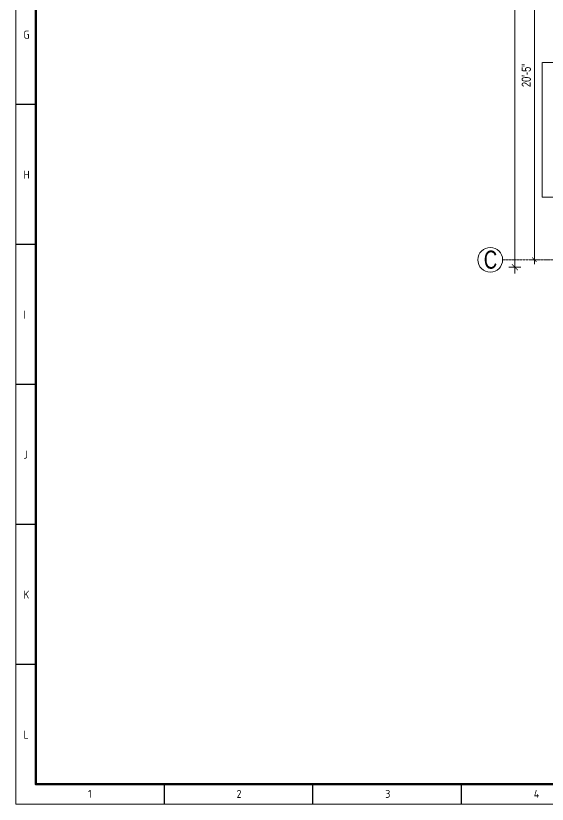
# Model space of a CAD drawing. Header units: inches. Extents: x 735 to 7643, y 526 to 1733.
# Drawn here: x 2512 to 2865, y 618 to 1141 of the extents above; entities that cross this region are included whole.
import ezdxf

# ---------------------------------------------------------------- set-up
doc = ezdxf.new("R2010")
doc.units = ezdxf.units.IN
doc.header["$MEASUREMENT"] = 0
doc.linetypes.add('DASH', pattern=[0.35, 0.25, -0.1])
doc.linetypes.add('PHANTOMX2', pattern=[5, 2.5, -0.5, 0.5, -0.5, 0.5, -0.5])
for name, color, linetype, lineweight in [('Dimension', 22, 'Continuous', 13), ('grid', 9, 'Continuous', 13), ('Grid marker', 161, 'Continuous', 15), ('Grid Text', 5, 'Continuous', 15), ('Sunshed', 5, 'Continuous', 15)]:
    doc.layers.add(name, color=color, linetype=linetype, lineweight=lineweight)
doc.styles.add('Swiss721', font='swisscl.ttf')
doc.styles.add('TEG BORDER', font='isocp.shx')
doc.dimstyles.new('DIM08', dxfattribs={"dimtxt": 8, "dimasz": 4, "dimexe": 4, "dimexo": 0, "dimgap": 3, "dimtad": 1, "dimdec": 1, "dimzin": 3, "dimdsep": 46, "dimlunit": 4, "dimtxsty": 'Swiss721', "dimblk": 'ARCHTICK', "dimcen": 0, "dimdle": 4, "dimclrd": 256, "dimclre": 256, "dimclrt": 256, "dimadec": 0, "dimazin": 0, "dimtfac": 1, "dimtdec": 1, "dimtofl": 0, "dimtmove": 0, "dimatfit": 3, "dimldrblk": 'ARCHTICK', "dimfxl": 4, "dimfxlon": 1, "dimtfill": 1, "dimtolj": 1, "dimtzin": 0, "dimlwd": 9, "dimlwe": 9, "dimarcsym": 0})

# ---------------------------------------------------------------- blocks, each defined once
blk = doc.blocks.new('TEG BORDER A2')
at = {"linetype": 'Continuous'}
for p, q in [((5, 415), (5, 5)), ((5, 5), (489, 5))]:
    blk.add_line(p, q, dxfattribs=at)
for p, q in [((0, 175), (5, 175)), ((0, 140), (5, 140)), ((0, 105), (5, 105)), ((0, 70), (5, 70)), ((0, 35), (5, 35)), ((37.12, 0), (37.12, 5)), ((74.25, 0), (74.25, 5)), ((111.38, 0), (111.38, 5))]:
    blk.add_line(p, q)
at = {"color": 5, "lineweight": 15}
blk.add_lwpolyline([(0, 420), (594, 420), (594, 0), (0, 0)], close=True, dxfattribs=at)
at = {"lineweight": 100}
blk.add_lwpolyline([(5, 415), (589, 415), (589, 5), (5, 5)], close=True, dxfattribs=at)
at = {"char_height": 2, "style": 'TEG BORDER'}
for s, insert, attachment_point in [('G', (1.91, 193.39), 1), ('H', (1.91, 158.39), 1), ('I', (1.91, 123.39), 1), ('J', (1.91, 88.39), 1), ('K', (1.91, 53.39), 1), ('L', (1.91, 18.39), 1), ('1', (18.05, 1.59), 7), ('2', (55.17, 1.59), 7), ('3', (92.3, 1.59), 7), ('4', (129.42, 1.59), 7)]:
    blk.add_mtext_dynamic_manual_height_columns(s, width=2, gutter_width=1, heights=[0], dxfattribs=dict(at, insert=insert, attachment_point=attachment_point))
blk = doc.blocks.new('_ArchTick')
at = {"color": 0, "linetype": 'ByBlock', "const_width": 0.15}
blk.add_lwpolyline([(-0.5, -0.5), (0.5, 0.5)], dxfattribs=at)
blk = doc.blocks.new('*D212')
at = {"layer": 'Defpoints', "color": 0, "transparency": 16777216}
for p in [(2859.62, 1224.08), (2856.4, 979.08), (2864.08, 979.08)]:
    blk.add_point(p, dxfattribs=at)
at = {"layer": 'Dimension', "lineweight": 9, "transparency": 16777216}
for p, q in [((2856.4, 1227.08), (2856.4, 976.08)), ((2859.4, 1224.08), (2853.4, 1224.08)), ((2859.4, 979.08), (2853.4, 979.08))]:
    blk.add_line(p, q, dxfattribs=at)
at = {"layer": 'Dimension', "lineweight": 9, "transparency": 16777216, "xscale": 3, "yscale": 3, "zscale": 3}
for p, rotation in [((2856.4, 1224.08), 90), ((2856.4, 979.08), 270)]:
    blk.add_blockref('_ArchTick', p, dxfattribs=dict(at, rotation=rotation))
at = {"layer": 'Dimension', "transparency": 16777216, "insert": (2851.08, 1101.58), "char_height": 6, "attachment_point": 5, "rotation": 90, "style": 'Swiss721', "bg_fill": 3, "box_fill_scale": 1.25, "bg_fill_color": 256, "bg_fill_true_color": 13158600, "bg_fill_transparency": 0}
blk.add_mtext('\\A1;20\'-5"', dxfattribs=at)
blk = doc.blocks.new('*D213')
at = {"layer": 'Defpoints', "color": 0, "transparency": 16777216}
for p in [(2851.18, 1427.08), (2843.54, 974.08), (2851.18, 974.08)]:
    blk.add_point(p, dxfattribs=at)
at = {"layer": 'Dimension', "lineweight": 9, "transparency": 16777216}
for p, q in [((2843.54, 1431.08), (2843.54, 970.08)), ((2847.54, 1427.08), (2839.54, 1427.08)), ((2847.54, 974.08), (2839.54, 974.08))]:
    blk.add_line(p, q, dxfattribs=at)
at = {"layer": 'Dimension', "lineweight": 9, "transparency": 16777216, "xscale": 4, "yscale": 4, "zscale": 4}
for p, rotation in [((2843.54, 1427.08), 90), ((2843.54, 974.08), 270)]:
    blk.add_blockref('_ArchTick', p, dxfattribs=dict(at, rotation=rotation))
at = {"layer": 'Dimension', "transparency": 16777216, "insert": (2836.44, 1200.58), "char_height": 8, "attachment_point": 5, "rotation": 90, "style": 'Swiss721', "bg_fill": 3, "box_fill_scale": 1.25, "bg_fill_color": 256, "bg_fill_true_color": 13158600, "bg_fill_transparency": 0}
blk.add_mtext('\\A1;37\'-9"', dxfattribs=at)

msp = doc.modelspace()

# ---------------------------------------------------------------- linework, layer by layer
at = {"layer": 'grid', "linetype": 'PHANTOMX2', "ltscale": 0.2}
msp.add_line((3562.15, 979.08), (2835.36, 979.08), dxfattribs=at)
at = {"layer": 'Grid marker'}
msp.add_circle((2827.15, 979.08), 8.21, dxfattribs=at)

# ---------------------------------------------------------------- block references
at = {"color": 8, "lineweight": 20, "xscale": 2.6554, "yscale": 2.6554, "zscale": 2.6554}
msp.add_blockref('TEG BORDER A2', (2512.39, 617.66), dxfattribs=at)

# ---------------------------------------------------------------- texts
at = {"layer": 'Grid Text', "insert": (2827.31, 985.16), "char_height": 12, "attachment_point": 2, "style": 'Swiss721'}
msp.add_mtext('C', dxfattribs=at)

# ---------------------------------------------------------------- next in the draw order: dimensions: what is measured, and where the dimension line sits
at = {"layer": 'Dimension'}
dim = msp.add_linear_dim(base=(2856.4, 979.08), p1=(2859.62, 1224.08), p2=(2864.08, 979.08), angle=270, dimstyle='DIM08', override={"dimscale": 0.75, "dimarcsym": 1}, dxfattribs=at)
dim.commit()
dim.dimension.update_dxf_attribs({"geometry": '*D212', "text_midpoint": (2851.08, 1101.58)})

# ---------------------------------------------------------------- next in the draw order: linework, layer by layer
at = {"layer": 'Sunshed', "linetype": 'DASH'}
msp.add_lwpolyline([(2879.48, 1101.08), (2879.48, 1110.08), (2861.48, 1110.08), (2861.48, 1020.58), (2861.48, 1020.58), (2879.48, 1020.58), (2879.48, 1029.08)], dxfattribs=at)

# ---------------------------------------------------------------- next in the draw order: dimensions: what is measured, and where the dimension line sits
at = {"layer": 'Dimension'}
dim = msp.add_linear_dim(base=(2843.54, 974.08), p1=(2851.18, 1427.08), p2=(2851.18, 974.08), angle=90, dimstyle='DIM08', override={"dimarcsym": 1}, dxfattribs=at)
dim.commit()
dim.dimension.update_dxf_attribs({"geometry": '*D213', "text_midpoint": (2843.54, 1200.58), "dimtype": 160})

doc.saveas('drawing.dxf')
